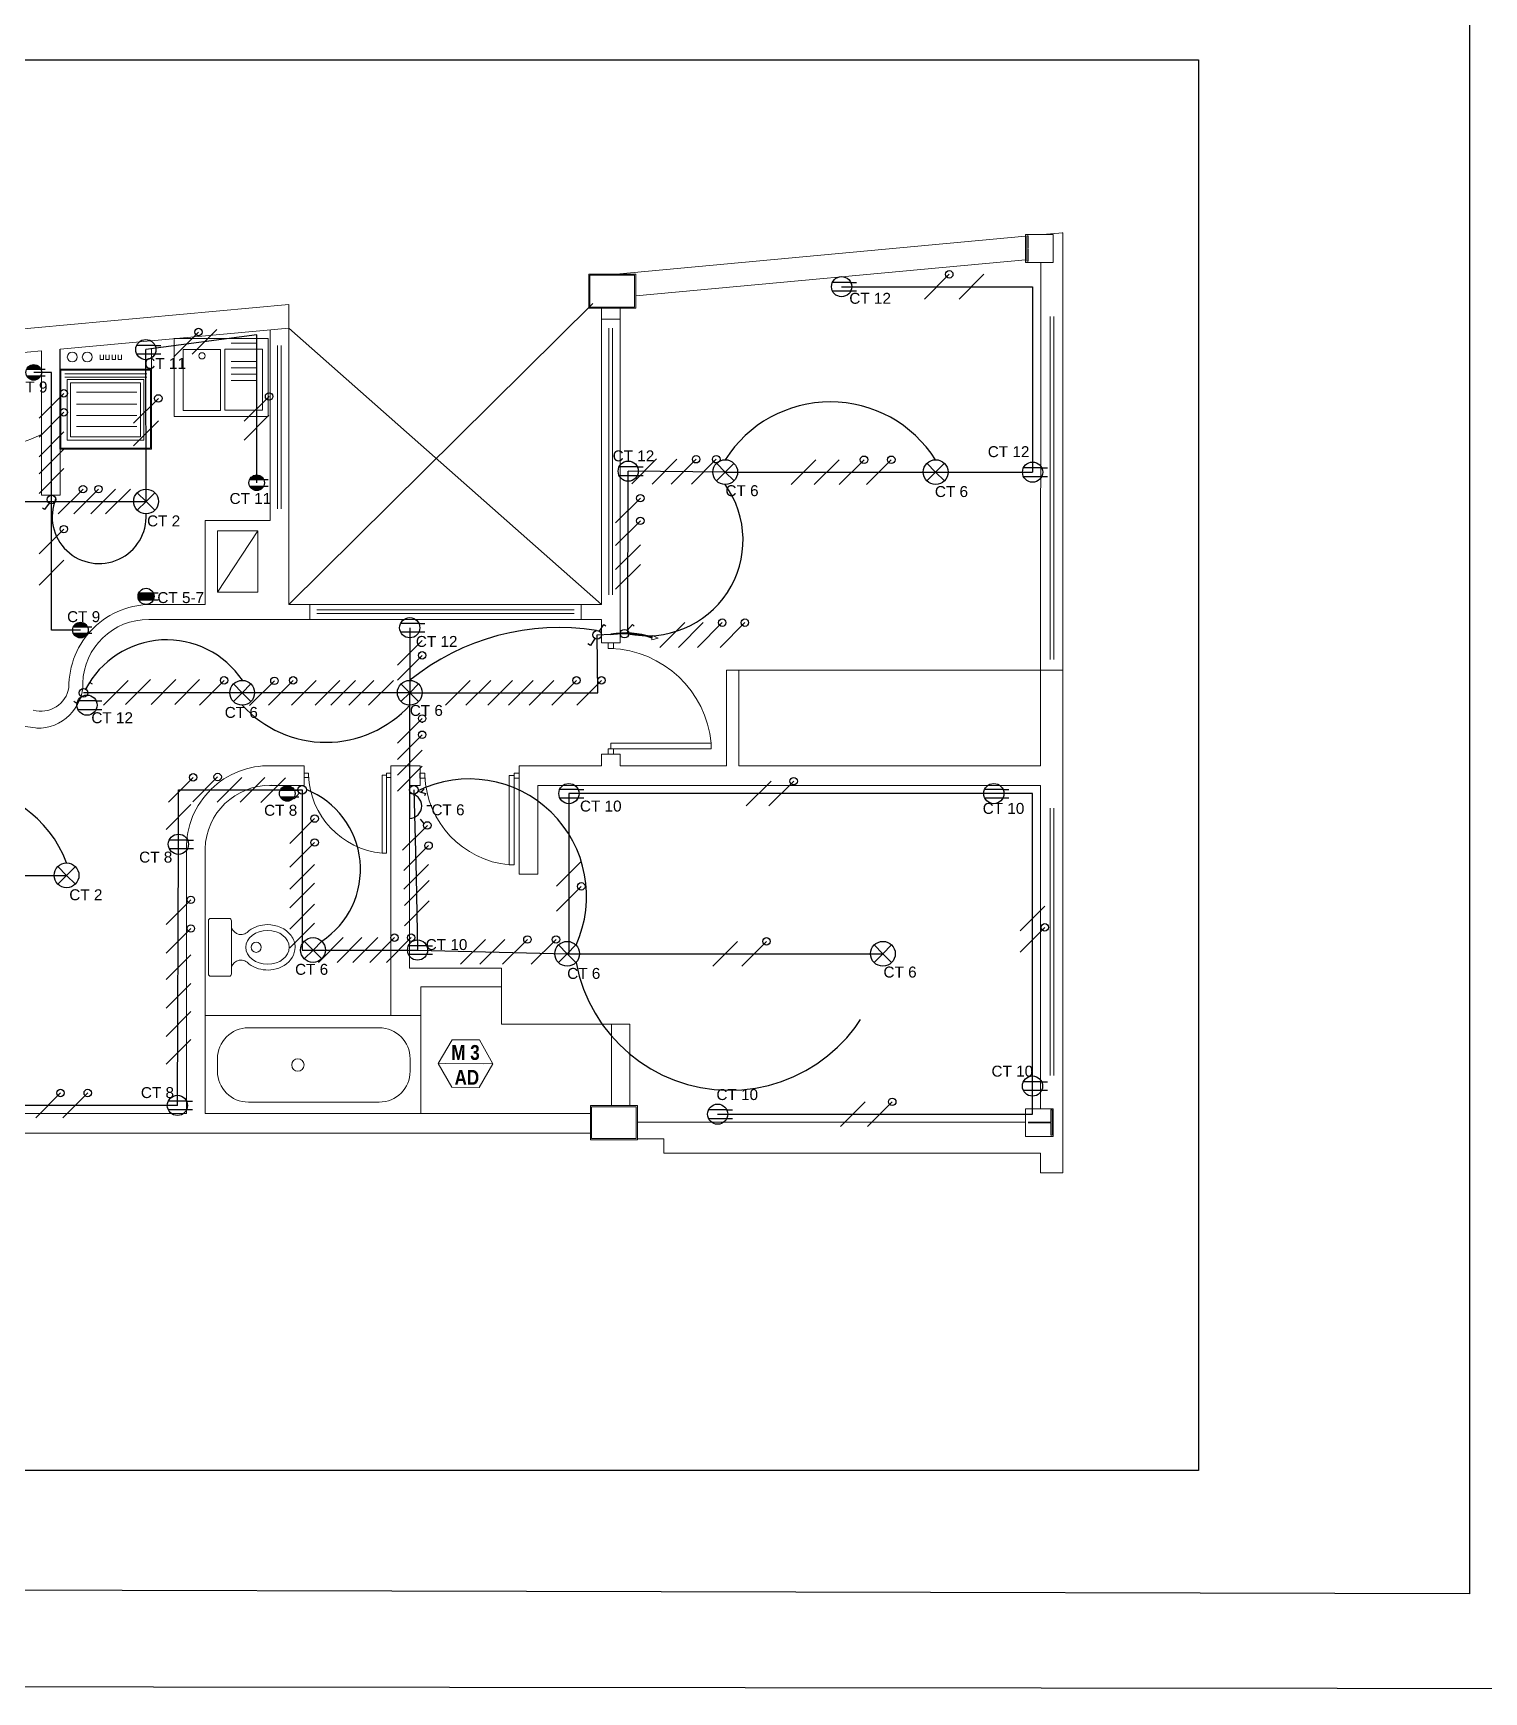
# Model space of a CAD drawing. Header units: metres. Extents: x 0 to 175, y -70 to 21.
# Drawn here: x 25.81 to 37.53, y -0.84 to 12.55 of the extents above; entities that cross this region are included whole.
import ezdxf

# ---------------------------------------------------------------- set-up
doc = ezdxf.new("R2010")
doc.units = ezdxf.units.M
doc.header["$LTSCALE"] = 0.5
doc.linetypes.add('ACAD_ISO02W100', pattern=[15, 12, -3])
doc.linetypes.add('DASHED', pattern=[19.05, 12.7, -6.35])
doc.layers.add('APARTAMENTO', color=252, linetype='Continuous', lineweight=5)
doc.layers.add('MUEBLES', color=56, linetype='Continuous', lineweight=9)
for name, color, linetype in [('CONTROL', 24, 'ACAD_ISO02W100'), ('CUADRO', 7, 'Continuous'), ('ENCHUFES', 5, 'Continuous'), ('FASES', 7, 'Continuous'), ('LUMINARIA', 1, 'Continuous'), ('TUBERIA-PISO', 7, 'ACAD_ISO02W100'), ('TUBERIA-TECHO-PARED', 7, 'Continuous')]:
    doc.layers.add(name, color=color, linetype=linetype)
doc.styles.get("Standard").update_dxf_attribs({"font": 'arial.ttf'})

# ---------------------------------------------------------------- blocks, each defined once
blk = doc.blocks.new('INODORO')
for p, q in [((0, -0.23), (0, 0.23)), ((0.02, 0.25), (0.18, 0.25)), ((0.2, 0.23), (0.2, -0.23)), ((0.18, -0.25), (0.02, -0.25))]:
    blk.add_line(p, q)
blk.add_circle((0.414, 0), 0.0438)
for centre, radius, start, end in [((0.02, 0.23), 0.02, 90, 180), ((0.18, 0.23), 0.02, 0, 90), ((0.283, 0.197), 0.0864, 196.4375, 322.7515), ((0.283, -0.197), 0.0864, 37.1646, 163.5625), ((0.02, -0.23), 0.02, 180, 270), ((0.18, -0.23), 0.02, 270, 0)]:
    blk.add_arc(centre, radius, start, end)
blk.add_ellipse((0.512, 0), major_axis=(0.188, 0), ratio=0.77871)
blk.add_open_spline([(0.352, -0.145), (0.364, -0.154), (0.378, -0.163), (0.444, -0.194), (0.504, -0.202), (0.629, -0.181), (0.692, -0.143), (0.741, -0.061), (0.75, -0.03), (0.75, 0), (0.75, 0.036), (0.737, 0.072), (0.671, 0.163), (0.591, 0.196), (0.453, 0.196), (0.396, 0.177), (0.352, 0.144)], degree=3, knots=[3.942102, 3.942102, 3.942102, 3.942102, 4.162638, 4.162638, 4.924422, 4.924422, 5.847984, 5.847984, 6.283185, 6.283185, 6.283185, 6.801532, 6.801532, 7.861895, 7.861895, 8.624417, 8.624417, 8.624417, 8.624417])
blk = doc.blocks.new('PUERTA2')
for p, q in [((-0.1, 0.925), (-0.05, 0.925)), ((-0.1, 0.025), (-0.1, 0.925)), ((-0.05, 0.925), (-0.05, 0.025)), ((-0.05, 0.025), (-0.05, 0.925)), ((-1, 0.05), (-0.95, 0.05)), ((-1, 0), (-1, 0.05)), ((-0.95, 0), (-1, 0)), ((-0.95, 0.05), (-0.95, 0.025)), ((-0.95, 0.025), (-0.95, 0)), ((-0.05, 0.025), (-0.1, 0.025)), ((-0.05, 0.05), (0, 0.05)), ((-0.05, 0), (-0.05, 0.05)), ((0, 0), (-0.05, 0)), ((0, 0.05), (0, 0.025)), ((0, 0.025), (0, 0))]:
    blk.add_line(p, q)
blk.add_arc((-0.011, -0.011), 0.94, 95.4546, 177.8185)
blk = doc.blocks.new('Tomacorriente')
at = {"layer": 'ENCHUFES'}
for p, q in [((0.056, 0.026), (-0.056, 0.026)), ((0.056, 0.026), (0.092, 0.026)), ((-0.056, -0.026), (0.056, -0.026)), ((0.056, -0.026), (0.092, -0.026))]:
    blk.add_line(p, q, dxfattribs=at)
blk.add_circle((0, 0), 0.0621, dxfattribs=at)
blk = doc.blocks.new('Toma corriente CFGI 1 Fase')
at = {"layer": 'ENCHUFES', "lineweight": 40}
h = blk.add_hatch(color=256, dxfattribs=at)
h.dxf.hatch_style = 1
h.paths.add_polyline_path([(-0.045, 0.021), (0.045, 0.021, 0.63707)])
h.paths.add_polyline_path([(0.045, -0.021), (-0.045, -0.021, 0.63707)])
at = {"layer": 'ENCHUFES'}
for p, q in [((-0.045, 0.021), (0.074, 0.021)), ((-0.045, -0.021), (0.074, -0.021))]:
    blk.add_line(p, q, dxfattribs=at)
blk.add_circle((0, 0), 0.05, dxfattribs=at)
blk = doc.blocks.new('Lampara')
at = {"layer": 'LUMINARIA'}
for q in [(-0.071, 0.071), (-0.071, -0.071), (0.071, 0.071), (0.071, -0.071)]:
    blk.add_line((0, 0), q, dxfattribs=at)
blk.add_circle((0, 0), 0.1, dxfattribs=at)
blk = doc.blocks.new('INTERRUPTOR')
at = {"layer": 'LUMINARIA'}
for p, q in [((0.023, 0.026), (0.065, 0.074)), ((0.065, 0.074), (0.08, 0.061))]:
    blk.add_line(p, q, dxfattribs=at)
blk.add_circle((0, 0), 0.0347, dxfattribs=at)
blk = doc.blocks.new('CONMUTABLE')
at = {"layer": 'LUMINARIA'}
for p, q in [((-0.067, -0.076), (-0.087, -0.059)), ((-0.023, -0.026), (-0.067, -0.076))]:
    blk.add_line(p, q, dxfattribs=at)
blk.add_lwpolyline([(0.023, 0.026), (0.065, 0.074), (0.08, 0.061)], dxfattribs=at)
blk.add_circle((0, 0), 0.0347, dxfattribs=at)
blk = doc.blocks.new('Tomacorriente de dos fases sin neutro (208v)')
at = {"layer": 'ENCHUFES'}
h = blk.add_hatch(color=256, dxfattribs=at)
h.dxf.hatch_style = 1
h.paths.add_polyline_path([(0.05, 0, 0.109518), (0.045, 0.021), (-0.045, 0.021, 0.109518), (-0.05, 0, 0.109518), (-0.045, -0.021), (0.045, -0.021, 0.109518)], flags=17)
h.paths.add_polyline_path([(0.045, 0.021), (-0.045, 0.021, 0.109518), (-0.05, 0, 0.109518), (-0.045, -0.021), (0.045, -0.021, 0.109518), (0.05, 0, 0.109518)], flags=17)
h = blk.add_hatch(color=256, dxfattribs=at)
h.dxf.hatch_style = 1
h.paths.add_polyline_path([(0.05, 0, 0.109518), (0.045, 0.021), (-0.045, 0.021, 0.109518), (-0.05, 0, 0.109518), (-0.045, -0.021), (0.045, -0.021, 0.109518)])
for p, q in [((-0.045, 0.021), (0.074, 0.021)), ((-0.045, -0.021), (0.074, -0.021))]:
    blk.add_line(p, q, dxfattribs=at)
blk.add_circle((0, 0), 0.05, dxfattribs=at)
blk = doc.blocks.new('lavadero')
at = {"layer": 'MUEBLES'}
for p, q in [((0.036, -0.096), (0.036, -0.298)), ((0.186, -0.096), (0.186, -0.298)), ((0.237, -0.096), (0.237, -0.298)), ((0.287, -0.096), (0.287, -0.298)), ((0.338, -0.096), (0.338, -0.298))]:
    blk.add_line(p, q, dxfattribs=at)
for points in [[(0, 0), (0.63, 0), (0.63, -0.757), (0, -0.757)], [(0.085, -0.045), (0.577, -0.045), (0.577, -0.348), (0.085, -0.348)], [(0.088, -0.383), (0.58, -0.383), (0.58, -0.685), (0.088, -0.685)]]:
    blk.add_lwpolyline(points, close=True, dxfattribs=at)
blk.add_circle((0.139, -0.534), 0.0252, dxfattribs=at)
blk = doc.blocks.new('LJIKO')
at = {"layer": 'MUEBLES'}
for p, q in [((1446.1637, 1065.0918), (1446.7637, 1065.0918)), ((1446.1637, 1064.5418), (1446.1637, 1065.0918)), ((1446.1697, 1065.0858), (1446.6377, 1065.0858)), ((1446.1697, 1064.5478), (1446.1697, 1065.0858)), ((1446.6377, 1064.5478), (1446.6377, 1065.0858)), ((1446.6437, 1064.5418), (1446.6437, 1065.0918)), ((1446.217, 1065.0489), (1446.217, 1064.5887)), ((1446.5817, 1065.0489), (1446.217, 1065.0489)), ((1446.237, 1065.0289), (1446.237, 1064.6087)), ((1446.5617, 1065.0289), (1446.237, 1065.0289)), ((1446.3, 1064.6312), (1446.3, 1064.9934)), ((1446.3661, 1064.6312), (1446.3661, 1064.9934)), ((1446.4342, 1064.6312), (1446.4342, 1064.9934)), ((1446.5063, 1064.6312), (1446.5063, 1064.9934)), ((1446.5617, 1064.6087), (1446.5617, 1065.0289)), ((1446.5817, 1064.5887), (1446.5817, 1065.0489)), ((1446.5964, 1065.0627), (1446.5964, 1064.5709)), ((1446.6165, 1064.571), (1446.6165, 1065.0626)), ((1446.7307, 1064.8513), (1446.7026, 1064.8513)), ((1446.7026, 1064.8513), (1446.7026, 1064.8312)), ((1446.7026, 1064.8312), (1446.7307, 1064.8312)), ((1446.7026, 1064.8172), (1446.7026, 1064.7972)), ((1446.7307, 1064.8172), (1446.7026, 1064.8172)), ((1446.7026, 1064.7972), (1446.7307, 1064.7972)), ((1446.7026, 1064.7792), (1446.7026, 1064.7592)), ((1446.7307, 1064.7792), (1446.7026, 1064.7792)), ((1446.7026, 1064.7592), (1446.7307, 1064.7592)), ((1446.7026, 1064.7432), (1446.7026, 1064.7232)), ((1446.7307, 1064.7432), (1446.7026, 1064.7432)), ((1446.7026, 1064.7232), (1446.7307, 1064.7232)), ((1446.5817, 1064.5887), (1446.217, 1064.5887)), ((1446.5617, 1064.6087), (1446.237, 1064.6087)), ((1446.1637, 1064.5418), (1446.7637, 1064.5418)), ((1446.1697, 1064.5478), (1446.6377, 1064.5478))]:
    blk.add_line(p, q, dxfattribs=at)
for centre in [(1446.7168, 1065.0185), (1446.7168, 1064.9284)]:
    blk.add_circle(centre, 0.0295, dxfattribs=at)
blk = doc.blocks.new('Salida iluminacion. aplique muro')
at = {"layer": 'LUMINARIA'}
for p, q in [((0.116, 0.138), (0.09, 0.107)), ((0, 0.1), (0, -0.1)), ((0.18, 0), (0.14, 0)), ((0.116, -0.138), (0.09, -0.107))]:
    blk.add_line(p, q, dxfattribs=at)
blk.add_arc((0, 0), 0.1, 270, 90, dxfattribs=at)
blk = doc.blocks.new('FASE NEUTRO')
at = {"layer": 'FASES', "ltscale": 0.5}
h = blk.add_hatch(dxfattribs=at)
h.set_pattern_fill('ANGLE', color=256)
h.set_pattern_definition([(0, (0, 0), (0, 6.985), [5.08, -1.905]), (90, (0, 0), (-6.985, 4e-16), [5.08, -1.905])])
h.paths.add_polyline_path([(0.07, 0.1, 1), (0.13, 0.1, 1)])
blk.add_lwpolyline([(-0.1, -0.1), (0.1, 0.1)], dxfattribs=at)
blk.add_circle((0.1, 0.1), 0.03, dxfattribs=at)
blk = doc.blocks.new('FASE')
at = {"layer": 'FASES', "ltscale": 0.5}
blk.add_line((-0.1, -0.1), (0.1, 0.1), dxfattribs=at)

msp = doc.modelspace()

# ---------------------------------------------------------------- linework, layer by layer
at = {"layer": 'APARTAMENTO', "color": 252}
for p, q in [((30.521, 10.607), (33.827, 10.913)), ((33.847, 10.816), (33.847, 10.915)), ((33.847, 10.816), (33.847, 10.915)), ((33.847, 10.816), (33.847, 10.915)), ((33.965, 10.925), (34.129, 10.941)), ((34.124, 10.94), (34.129, 10.941)), ((34.129, 10.941), (34.129, 10.3)), ((33.847, 10.711), (33.847, 10.81)), ((33.95, 10.35), (33.95, 10.701)), ((25.319, 10.126), (27.878, 10.362)), ((30.334, 10.369), (27.878, 7.94)), ((27.878, 10.362), (27.878, 10.102)), ((30.403, 9.808), (30.403, 10.331)), ((30.553, 7.63), (30.553, 10.331)), ((33.95, 10.35), (33.949, 7.409)), ((34.129, 7.409), (34.129, 10.35)), ((30.403, 7.94), (30.403, 10.243)), ((30.403, 10.243), (30.553, 10.243)), ((30.553, 10.243), (30.553, 7.946)), ((27.728, 10.102), (27.728, 10.157)), ((27.728, 8.64), (27.728, 10.102)), ((30.403, 7.94), (27.878, 10.171)), ((27.878, 8.628), (27.878, 10.102)), ((25.881, 9.988), (25.881, 8.821)), ((26.031, 8.821), (26.031, 10)), ((25.881, 8.821), (26.031, 8.821)), ((27.728, 8.617), (27.202, 8.617)), ((27.202, 8.617), (27.202, 7.94)), ((27.878, 8.64), (27.878, 7.94)), ((27.302, 8.533), (27.302, 8.04)), ((27.628, 8.533), (27.302, 8.533)), ((27.302, 8.04), (27.628, 8.533)), ((27.628, 8.533), (27.628, 8.04)), ((27.302, 8.04), (27.628, 8.04)), ((26.748, 7.94), (27.202, 7.94)), ((27.878, 7.94), (30.403, 7.94)), ((30.24, 7.94), (28.048, 7.94)), ((28.048, 7.94), (28.048, 7.817)), ((30.24, 7.94), (30.24, 7.817)), ((30.403, 7.94), (30.403, 7.946)), ((26.748, 7.817), (30.403, 7.817)), ((28.048, 7.817), (30.24, 7.817)), ((30.403, 7.63), (30.403, 7.817)), ((30.403, 7.63), (30.553, 7.63)), ((31.413, 7.409), (34.129, 7.409)), ((31.413, 6.637), (31.413, 7.409)), ((31.513, 7.409), (31.413, 7.409)), ((31.513, 6.637), (31.513, 7.409)), ((33.949, 7.409), (33.949, 6.637)), ((34.129, 7.409), (34.129, 6.38)), ((25.238, 7.024), (25.853, 6.941)), ((30.403, 6.637), (30.403, 6.73)), ((30.403, 6.73), (30.553, 6.73)), ((30.553, 6.637), (30.553, 6.73)), ((27.735, 6.637), (28.003, 6.637)), ((28.003, 6.637), (28.003, 6.479)), ((28.702, 6.637), (28.938, 6.637)), ((28.702, 6.637), (28.702, 4.622)), ((28.886, 6.637), (28.938, 6.637)), ((28.938, 6.637), (28.938, 6.479)), ((29.738, 6.637), (30.403, 6.637)), ((29.738, 6.637), (29.738, 6.479)), ((30.553, 6.637), (31.413, 6.637)), ((31.513, 6.637), (33.949, 6.637)), ((27.723, 6.479), (28.003, 6.479)), ((28.852, 6.479), (28.938, 6.479)), ((28.852, 6.479), (28.852, 5.003)), ((29.738, 6.479), (29.738, 5.763)), ((29.888, 6.479), (33.949, 6.479)), ((29.888, 5.763), (29.888, 6.479)), ((33.949, 6.479), (33.949, 6.38)), ((33.949, 6.38), (33.948, 4.138)), ((34.129, 6.38), (34.129, 4.102)), ((27.052, 3.83), (27.052, 5.966)), ((27.202, 3.83), (27.202, 5.966)), ((29.738, 5.763), (29.888, 5.763)), ((28.852, 5.003), (29.597, 5.003)), ((29.597, 4.853), (29.597, 5.003)), ((28.945, 4.853), (29.597, 4.853)), ((28.945, 4.853), (28.945, 3.833)), ((28.702, 4.622), (28.945, 4.622)), ((30.483, 3.894), (30.483, 4.552)), ((30.483, 4.552), (30.633, 4.552)), ((30.633, 3.894), (30.633, 4.552)), ((29.085, 4.235), (29.527, 4.231)), ((29.14, 4.234), (29.448, 4.232)), ((33.948, 4.138), (33.948, 3.869)), ((34.129, 4.102), (34.128, 3.351)), ((27.052, 3.83), (25.493, 3.83)), ((28.852, 3.83), (27.202, 3.83)), ((30.313, 3.83), (28.852, 3.83)), ((30.693, 3.76), (33.827, 3.76)), ((30.693, 3.76), (33.827, 3.76)), ((31.056, 3.76), (31.056, 3.76)), ((33.847, 3.76), (34.03, 3.76)), ((33.847, 3.76), (34.03, 3.76)), ((33.847, 3.754), (34.03, 3.754)), ((33.847, 3.754), (34.03, 3.754)), ((34.03, 3.859), (34.03, 3.76)), ((34.03, 3.859), (34.03, 3.76)), ((34.03, 3.754), (34.03, 3.655)), ((34.03, 3.754), (34.03, 3.655)), ((30.313, 3.672), (25.493, 3.672)), ((30.693, 3.627), (30.907, 3.627)), ((30.693, 3.627), (30.907, 3.627)), ((30.907, 3.627), (30.907, 3.51)), ((30.907, 3.627), (30.907, 3.51)), ((33.754, 3.51), (30.906, 3.51)), ((33.948, 3.51), (30.906, 3.51)), ((30.906, 3.51), (30.906, 3.51)), ((33.948, 3.51), (33.948, 3.351)), ((33.948, 3.351), (34.128, 3.351))]:
    msp.add_line(p, q, dxfattribs=at)
at = {"layer": 'APARTAMENTO', "color": 252, "ltscale": 0.05}
for p, q in [((33.827, 10.722), (30.68, 10.431)), ((27.878, 10.171), (26.031, 10)), ((25.881, 9.987), (25.48, 9.949))]:
    msp.add_line(p, q, dxfattribs=at)
at = {"layer": 'APARTAMENTO', "color": 252, "ltscale": 0.025}
for p, q in [((34.025, 10.264), (34.025, 7.495)), ((34.055, 10.264), (34.055, 7.495)), ((30.463, 10.171), (30.463, 8.018)), ((30.493, 10.171), (30.493, 8.018)), ((27.788, 10.03), (27.788, 8.712)), ((27.818, 10.03), (27.818, 8.712)), ((28.106, 7.896), (30.182, 7.896)), ((28.106, 7.866), (30.182, 7.866)), ((34.025, 6.294), (34.025, 4.138)), ((34.055, 6.294), (34.055, 4.138))]:
    msp.add_line(p, q, dxfattribs=at)
at = {"layer": 'APARTAMENTO', "color": 252, "ltscale": 0.1}
for p, q in [((28.945, 4.622), (27.202, 4.622)), ((27.552, 4.522), (28.608, 4.522)), ((27.302, 4.172), (27.302, 4.272)), ((28.858, 4.172), (28.858, 4.272)), ((28.608, 3.922), (27.552, 3.922))]:
    msp.add_line(p, q, dxfattribs=at)
at = {"layer": 'APARTAMENTO', "color": 252, "linetype": 'DASHED'}
msp.add_line((34.129, 4.102), (34.128, 3.351), dxfattribs=at)
at = {"layer": 'APARTAMENTO', "color": 252}
for points in [[(33.827, 10.925), (34.051, 10.925), (34.051, 10.701), (33.827, 10.701)], [(33.827, 10.925), (34.051, 10.925), (34.051, 10.701), (33.827, 10.701)], [(30.68, 10.331), (30.3, 10.331), (30.3, 10.607), (30.68, 10.607)], [(29.085, 4.235), (29.194, 4.043), (29.415, 4.041), (29.527, 4.231), (29.418, 4.424), (29.197, 4.425)], [(30.693, 3.619), (30.313, 3.619), (30.313, 3.894), (30.693, 3.894)], [(30.693, 3.619), (30.313, 3.619), (30.313, 3.894), (30.693, 3.894)], [(33.827, 3.869), (34.051, 3.869), (34.051, 3.645), (33.827, 3.645)]]:
    msp.add_lwpolyline(points, close=True, dxfattribs=at)
for points in [[(33.847, 10.711), (33.837, 10.711), (33.837, 10.915), (33.847, 10.915)], [(30.67, 10.341), (30.31, 10.341), (30.31, 10.597), (30.67, 10.597), (30.67, 10.341)], [(30.65, 10.597), (30.67, 10.597), (30.67, 10.341)], [(30.65, 10.597), (30.67, 10.597), (30.67, 10.341)], [(27.728, 8.64), (27.728, 8.617)], [(30.633, 4.552), (29.597, 4.552), (29.597, 5.003)], [(30.683, 3.629), (30.323, 3.629), (30.323, 3.884), (30.683, 3.884), (30.683, 3.629)], [(30.683, 3.629), (30.323, 3.629), (30.323, 3.884), (30.683, 3.884), (30.683, 3.629)], [(30.683, 3.629), (30.323, 3.629), (30.323, 3.884), (30.683, 3.884), (30.683, 3.629)], [(34.03, 3.859), (34.041, 3.859), (34.041, 3.655), (34.03, 3.655)]]:
    msp.add_lwpolyline(points, dxfattribs=at)
at = {"layer": 'APARTAMENTO', "color": 252, "ltscale": 0.1}
msp.add_circle((27.952, 4.222), 0.05, dxfattribs=at)
at = {"layer": 'APARTAMENTO', "color": 252}
for centre, radius, start, end in [((25.134, 10.873), 1.73, 246.088, 295.6034), ((26.767, 7.276), 0.664, 88.3981, 180.6634), ((26.742, 7.291), 0.527, 89.3465, 178.5625), ((25.877, 7.307), 0.229, 254.1943, 350.2463), ((25.853, 7.304), 0.363, 268.3981, 0.6634), ((27.716, 5.974), 0.664, 88.3981, 180.6634), ((27.729, 5.953), 0.527, 89.3465, 178.5625)]:
    msp.add_arc(centre, radius, start, end, dxfattribs=at)
at = {"layer": 'APARTAMENTO', "color": 252, "ltscale": 0.1}
for centre, start, end in [((27.552, 4.272), 90, 180), ((28.608, 4.272), 0, 90), ((27.552, 4.172), 180, 270), ((28.608, 4.172), 270, 0)]:
    msp.add_arc(centre, 0.25, start, end, dxfattribs=at)
at = {"layer": 'CONTROL', "ltscale": 0.5}
for centre, radius, start, end in [((32.251, 8.57, 2.51), 1.005, 32.3399, 147.6601), ((30.774, 8.459), 0.772, 258.0856, 35.5429), ((26.347, 8.649), 0.379, 157.9866, 3.2187), ((26.892, 6.918), 0.736, 33.8439, 152.5536), ((30.061, 5.832, 2.51), 1.921, 80.9321, 128.8818), ((28.179, 7.74, 2.51), 0.913, 222.1735, 317.8265), ((25.205, 5.53, 2.51), 0.936, 20.1975, 159.8025), ((27.764, 5.801), 0.693, 303.2692, 68.2438), ((29.336, 5.584), 0.947, 335.4377, 116.0829), ((31.439, 5.281, 2.51), 1.263, 190.5772, 348.0682)]:
    msp.add_arc(centre, radius, start, end, dxfattribs=at)
at = {"layer": 'CUADRO'}
for points in [[(17.226, 20.845), (60.235, 20.798), (60.235, -0.838), (17.226, -0.791)], [(17.83, 19.511), (37.412, 19.464), (37.412, -0.048), (17.83, 0)], [(18.748, 12.335), (35.223, 12.335), (35.223, 0.949), (18.748, 0.949)]]:
    msp.add_lwpolyline(points, close=True, dxfattribs=at)
at = {"layer": 'TUBERIA-PISO'}
for points in [[(32.342, 10.505), (33.884, 10.505), (33.884, 9.008)], [(27.619, 8.922), (27.619, 10.115), (26.724, 9.997)], [(33.571, 6.413), (30.14, 6.413)], [(33.883, 4.052), (33.883, 6.413), (33.571, 6.413)], [(26.979, 3.896), (26.987, 6.004)], [(31.341, 3.825), (33.883, 3.825), (33.883, 4.052)], [(26.979, 3.896), (24.4, 3.896)]]:
    msp.add_lwpolyline(points, dxfattribs=at)
at = {"layer": 'TUBERIA-PISO', "ltscale": 0.5}
msp.add_lwpolyline([(26.987, 6.004), (26.987, 6.444), (27.987, 6.444)], dxfattribs=at)
at = {"layer": 'TUBERIA-TECHO-PARED', "lineweight": 0}
for p, q in [((30.813, 7.689), (30.809, 7.655)), ((30.862, 7.668), (30.809, 7.655)), ((30.862, 7.668), (30.813, 7.689))]:
    msp.add_line(p, q, dxfattribs=at)
at = {"layer": 'TUBERIA-TECHO-PARED', "elevation": 2.51}
for points in [[(26.726, 8.771), (26.724, 9.997)], [(31.402, 9.008), (30.619, 9.016)], [(31.402, 9.008), (33.884, 9.008)], [(24.626, 8.771), (26.726, 8.771)], [(28.855, 7.752), (28.855, 7.227)], [(28.855, 7.227), (26.22, 7.227)], [(20.842, 5.733), (22.585, 5.733), (24.397, 5.753), (26.084, 5.753)], [(30.126, 5.12), (32.675, 5.12)]]:
    msp.add_lwpolyline(points, dxfattribs=at)
at = {"layer": 'TUBERIA-TECHO-PARED'}
for points in [[(25.962, 8.787), (25.962, 9.813), (25.819, 9.813)], [(30.588, 7.704), (30.615, 7.704), (30.619, 9.016)], [(26.196, 7.733), (25.962, 7.733), (25.962, 8.787)], [(28.855, 7.227), (30.374, 7.227), (30.369, 7.695)], [(30.369, 7.695), (30.588, 7.704)], [(28.855, 6.43), (28.855, 7.227)], [(27.987, 6.444), (27.987, 5.15), (28.074, 5.15)], [(28.887, 6.444), (28.907, 5.741), (28.918, 5.15), (28.918, 5.15), (30.126, 5.12)], [(30.14, 6.413), (30.14, 5.12)], [(28.074, 5.15), (28.918, 5.15)]]:
    msp.add_lwpolyline(points, dxfattribs=at)
at = {"layer": 'TUBERIA-TECHO-PARED', "lineweight": 40}
msp.add_arc((30.596, 7.033), 0.674, 71.3627, 100.0337, dxfattribs=at)

# ---------------------------------------------------------------- block references
at = {"layer": 'APARTAMENTO', "color": 252}
for p, xscale, yscale, zscale, rotation in [((30.456, 6.73), 0.8999999999996362, 0.8999999999996362, 0.8999999999996362, 270), ((28.702, 6.579), -0.6995563441359991, 0.6995563441359991, 0.6995563441360515, 180), ((29.738, 6.578), -0.8008065473477473, 0.8008065473472925, 0.8008065473476712, 180)]:
    msp.add_blockref('PUERTA2', p, dxfattribs=dict(at, xscale=xscale, yscale=yscale, zscale=zscale, rotation=rotation))
at = {"layer": 'APARTAMENTO', "color": 252, "ltscale": 0.1, "xscale": 0.9333333335534916, "yscale": 0.9333333335534916, "zscale": 0.9333333335534916}
msp.add_blockref('INODORO', (27.229, 5.172), dxfattribs=at)
at = {"layer": 'ENCHUFES'}
for name, p, xscale, yscale, zscale in [('Tomacorriente', (32.342, 10.505), 1.313023706402561, 1.313023706402561, 1.313023706402561), ('Tomacorriente', (26.724, 9.997), 1.313023706402561, 1.313023706402561, 1.313023706402561), ('Toma corriente CFGI 1 Fase', (25.819, 9.813), 1.253129811695345, 1.253129811695345, 1.253129811695345), ('Toma corriente CFGI 1 Fase', (27.619, 8.922), 1.253129811695345, 1.253129811695345, 1.253129811695345), ('Tomacorriente', (30.619, 9.016), 1.313023706402561, 1.313023706402561, 1.313023706402561), ('Tomacorriente', (33.884, 9.008), 1.313023706402561, 1.313023706402561, 1.313023706402561), ('Tomacorriente de dos fases sin neutro (208v)', (26.726, 8.005, 2.51), 1.302395928433255, 1.302395928433255, 1.302395928433255), ('Toma corriente CFGI 1 Fase', (26.196, 7.733), 1.253129811695345, 1.253129811695345, 1.253129811695345), ('Tomacorriente', (28.855, 7.752, 2.51), 1.313023706402561, 1.313023706402561, 1.313023706402561), ('Tomacorriente', (26.249, 7.127), 1.313023706402561, 1.313023706402561, 1.313023706402561), ('Toma corriente CFGI 1 Fase', (27.866, 6.414), 1.253129811695345, 1.253129811695345, 1.253129811695345), ('Tomacorriente', (30.14, 6.413), 1.313023706402561, 1.313023706402561, 1.313023706402561), ('Tomacorriente', (33.571, 6.413), 1.313023706402561, 1.313023706402561, 1.313023706402561), ('Tomacorriente', (26.987, 6.004), 1.313023706402561, 1.313023706402561, 1.313023706402561), ('Tomacorriente', (28.918, 5.15), 1.313023706402561, 1.313023706402561, 1.313023706402561), ('Tomacorriente', (33.883, 4.052), 1.313023706402561, 1.313023706402561, 1.313023706402561), ('Tomacorriente', (26.979, 3.896), 1.313023706402561, 1.313023706402561, 1.313023706402561), ('Tomacorriente', (31.341, 3.825), 1.313023706402561, 1.313023706402561, 1.313023706402561)]:
    msp.add_blockref(name, p, dxfattribs=dict(at, xscale=xscale, yscale=yscale, zscale=zscale))
at = {"layer": 'FASES', "ltscale": 0.5}
for name, p in [('FASE NEUTRO', (33.111, 10.505)), ('FASE', (33.391, 10.505)), ('FASE NEUTRO', (27.049, 10.039)), ('FASE', (27.198, 10.059)), ('FASE NEUTRO', (25.962, 9.544)), ('FASE NEUTRO', (27.619, 9.519)), ('FASE NEUTRO', (25.962, 9.391)), ('FASE NEUTRO', (26.725, 9.503, 2.51)), ('FASE', (26.725, 9.321, 2.51)), ('FASE', (27.617, 9.367)), ('FASE', (25.962, 9.232)), ('FASE', (25.962, 9.094)), ('FASE', (30.748, 9.014, 2.51)), ('FASE', (30.911, 9.012, 2.51)), ('FASE NEUTRO', (31.067, 9.012, 2.51)), ('FASE NEUTRO', (31.23, 9.012, 2.51)), ('FASE', (32.035, 9.008, 2.51)), ('FASE', (32.221, 9.008, 2.51)), ('FASE NEUTRO', (32.423, 9.008)), ('FASE NEUTRO', (32.643, 9.008, 2.51)), ('FASE', (25.962, 8.936)), ('FASE NEUTRO', (26.117, 8.771)), ('FASE NEUTRO', (26.242, 8.771, 2.51)), ('FASE', (26.379, 8.771, 2.51)), ('FASE', (26.499, 8.771, 2.51)), ('FASE NEUTRO', (30.617, 8.698)), ('FASE NEUTRO', (25.962, 8.448)), ('FASE NEUTRO', (30.617, 8.515)), ('FASE', (30.617, 8.322)), ('FASE', (25.962, 8.196)), ('FASE', (30.617, 8.162)), ('FASE', (30.975, 7.693, 2.51)), ('FASE', (31.125, 7.693, 2.51)), ('FASE NEUTRO', (31.278, 7.693)), ('FASE NEUTRO', (31.461, 7.693, 2.51)), ('FASE', (28.855, 7.549)), ('FASE NEUTRO', (28.855, 7.429, 2.51)), ('FASE', (26.481, 7.227)), ('FASE', (26.661, 7.233)), ('FASE', (26.866, 7.233)), ('FASE', (27.058, 7.233)), ('FASE NEUTRO', (27.256, 7.227, 2.51)), ('FASE NEUTRO', (27.662, 7.223)), ('FASE NEUTRO', (27.814, 7.227, 2.51)), ('FASE', (28, 7.227, 2.51)), ('FASE', (28.19, 7.227, 2.51)), ('FASE', (28.318, 7.227, 2.51)), ('FASE', (28.464, 7.227, 2.51)), ('FASE', (28.623, 7.227, 2.51)), ('FASE', (29.243, 7.227)), ('FASE', (29.409, 7.227)), ('FASE', (29.585, 7.227)), ('FASE', (29.752, 7.227)), ('FASE', (29.919, 7.227)), ('FASE NEUTRO', (30.101, 7.227)), ('FASE NEUTRO', (30.303, 7.227)), ('FASE NEUTRO', (28.855, 6.919, 2.51)), ('FASE NEUTRO', (28.855, 6.788, 2.51)), ('FASE', (28.855, 6.663, 2.51)), ('FASE NEUTRO', (27.006, 6.444)), ('FASE NEUTRO', (27.204, 6.447)), ('FASE', (28.855, 6.533, 2.51)), ('FASE', (27.399, 6.444)), ('FASE', (27.586, 6.444)), ('FASE', (27.753, 6.44)), ('FASE', (31.672, 6.413)), ('FASE NEUTRO', (31.855, 6.413)), ('FASE', (26.987, 6.224)), ('FASE NEUTRO', (27.987, 6.111)), ('FASE NEUTRO', (28.897, 6.056)), ('FASE NEUTRO', (27.987, 5.918)), ('FASE NEUTRO', (28.907, 5.893)), ('FASE', (28.907, 5.741)), ('FASE', (30.14, 5.766)), ('FASE', (27.987, 5.59)), ('FASE', (28.912, 5.61)), ('FASE NEUTRO', (30.14, 5.564)), ('FASE NEUTRO', (26.987, 5.455)), ('FASE', (27.987, 5.419)), ('FASE', (28.912, 5.446)), ('FASE', (33.883, 5.405)), ('FASE', (27.987, 5.268)), ('FASE NEUTRO', (33.883, 5.233)), ('FASE NEUTRO', (26.987, 5.224)), ('FASE', (28.218, 5.15, 0.025)), ('FASE', (28.369, 5.15)), ('FASE', (28.496, 5.15)), ('FASE NEUTRO', (28.632, 5.15)), ('FASE NEUTRO', (28.766, 5.15)), ('FASE', (29.522, 5.135)), ('FASE NEUTRO', (29.705, 5.135)), ('FASE NEUTRO', (29.936, 5.135)), ('FASE NEUTRO', (31.635, 5.12, 2.51)), ('FASE', (26.987, 5.011)), ('FASE', (31.401, 5.12, 2.51)), ('FASE', (26.987, 4.781)), ('FASE', (26.987, 4.553)), ('FASE', (26.987, 4.329)), ('FASE NEUTRO', (25.935, 3.896)), ('FASE NEUTRO', (26.155, 3.896)), ('FASE', (32.432, 3.825)), ('FASE NEUTRO', (32.651, 3.825))]:
    msp.add_blockref(name, p, dxfattribs=at)
for p, rotation in [((27.987, 5.741), 180), ((29.366, 5.135), 180.0000000000001)]:
    msp.add_blockref('FASE', p, dxfattribs=dict(at, rotation=rotation))
at = {"layer": 'LUMINARIA'}
for name, p in [('Lampara', (31.402, 9.008, 2.51)), ('Lampara', (33.101, 9.008, 2.51)), ('Lampara', (26.726, 8.771, 2.51)), ('INTERRUPTOR', (30.588, 7.704)), ('Lampara', (27.502, 7.227, 2.51)), ('Lampara', (28.855, 7.227, 2.51)), ('Lampara', (26.084, 5.753, 2.51)), ('Lampara', (28.074, 5.15, 0.025)), ('Lampara', (30.126, 5.12, 2.51)), ('Lampara', (32.675, 5.12, 2.51))]:
    msp.add_blockref(name, p, dxfattribs=at)
for name, p, rotation in [('INTERRUPTOR', (25.962, 8.787), 187.1552355025085), ('CONMUTABLE', (30.369, 7.695), 9.019085439750238), ('CONMUTABLE', (26.22, 7.227), 9.019085439750238), ('INTERRUPTOR', (27.987, 6.444), 180), ('INTERRUPTOR', (28.887, 6.444), 293.5363633377584)]:
    msp.add_blockref(name, p, dxfattribs=dict(at, rotation=rotation))
at = {"layer": 'LUMINARIA', "lineweight": 100}
msp.add_blockref('Salida iluminacion. aplique muro', (28.852, 6.313), dxfattribs=at)
at = {"layer": 'MUEBLES', "rotation": 270}
msp.add_blockref('lavadero', (27.711, 10.086), dxfattribs=at)
at = {"layer": 'MUEBLES', "color": 252, "xscale": 1.345174201752499, "yscale": 1.345174201752499, "zscale": 1.345174201752499, "rotation": 89.99999999999999}
msp.add_blockref('LJIKO', (1458.765, -1936.149), dxfattribs=at)

# ---------------------------------------------------------------- texts
at = {"layer": 'APARTAMENTO', "color": 252, "char_height": 0.12, "attachment_point": 5}
for s, insert, width in [('{\\fArial Narrow|b1|i0|c0|p34;M 3}', (29.305, 4.322), 1.05345), ('{\\fArial Narrow|b1|i0|c0|p34;AD}', (29.316, 4.122), 0.41563)]:
    msp.add_mtext(s, dxfattribs=dict(at, insert=insert, width=width))
at = {"layer": 'ENCHUFES'}
for s, p in [('CT 12', (32.404, 10.367)), ('CT 12', (30.493, 9.095)), ('CT 12', (33.522, 9.129)), ('CT 12', (28.904, 7.597)), ('CT 12', (26.284, 6.981)), ('CT 8', (27.679, 6.234)), ('CT 10', (30.229, 6.268)), ('CT 10', (33.481, 6.249)), ('CT 8', (26.67, 5.856)), ('CT 10', (28.984, 5.15)), ('CT 10', (33.552, 4.128)), ('CT 8', (26.684, 3.955)), ('CT 10', (31.331, 3.939))]:
    msp.add_text(s, height=0.0884, dxfattribs=at).set_placement(p)
at = {"layer": 'ENCHUFES', "color": 5}
for s, p in [('CT 11', (26.712, 9.841)), ('CT 9', (25.662, 9.651)), ('CT 11', (27.4, 8.751)), ('CT 5-7', (26.817, 7.951)), ('CT 9', (26.088, 7.797))]:
    msp.add_text(s, height=0.0884, dxfattribs=at).set_placement(p)
at = {"layer": 'LUMINARIA'}
for s, p in [('CT 6', (31.404, 8.814)), ('CT 6', (33.095, 8.807)), ('CT 2', (26.734, 8.57)), ('CT 6', (27.361, 7.024)), ('CT 6', (28.855, 7.04, 2.51)), ('CT 6', (29.03, 6.238)), ('CT 2', (26.106, 5.552)), ('CT 6', (27.929, 4.95)), ('CT 6', (30.126, 4.917)), ('CT 6', (32.68, 4.928))]:
    msp.add_text(s, height=0.0884, dxfattribs=at).set_placement(p)

doc.saveas('drawing.dxf')
